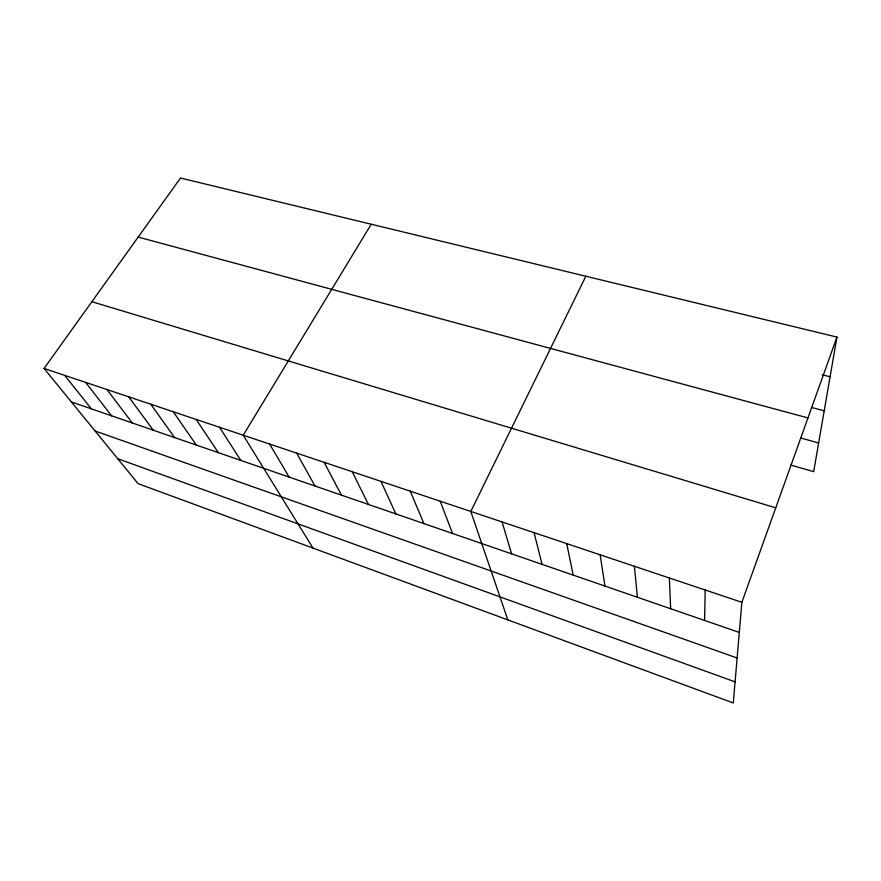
<?xml version="1.0" encoding="UTF-8"?>
<svg xmlns="http://www.w3.org/2000/svg" width="881" height="881" viewBox="0 0 881 881"><rect width="100%" height="100%" fill="white"/><g stroke="black" fill="none" stroke-linecap="round" stroke-linejoin="round"><path stroke-width="1.32" d="M704.591 620.444L705.196 590.006M836.95 337.082L741.879 602.296L733.278 702.983L138.075 483.636L44.05 368.467L180.506 178.017L836.95 337.082L813.681 471.643L790.72 465.069M585.832 276.227L470.806 511.465L507.841 619.905M371.231 224.226L243.233 435.214L312.986 548.103M822.391 374.821L830.078 376.782M811.445 407.44L824.198 410.832M138.185 237.077L807.965 417.924M800.829 438.033L818.636 442.967M91.877 301.72L775.743 507.83M44.05 368.467L741.879 602.296M71.383 401.945L739.302 632.426M95.093 430.985L737.122 657.986M117.702 458.693L735.084 681.861M64.665 375.372L91.349 408.839M85.633 382.398L111.645 415.843M106.975 389.556L132.271 422.957M128.692 396.824L153.261 430.203M150.783 404.236L174.592 437.56M173.282 411.768L196.298 445.048M196.177 419.444L218.367 452.669M219.49 427.252L240.832 460.422M269.663 444.068L289.1 477.073M296.633 453.098L315.013 486.015M324.153 462.327L341.432 495.133M352.257 471.742L368.379 504.428M380.955 481.356L395.866 513.92M410.271 491.18L423.915 523.6M440.203 501.212L452.548 533.479M502.071 521.937L511.597 553.852M534.04 532.653L542.057 564.358M566.725 543.61L573.179 575.095M600.159 554.81L604.961 586.063M634.364 566.274L637.448 597.274M669.362 578.002L670.65 608.738"/></g></svg>
